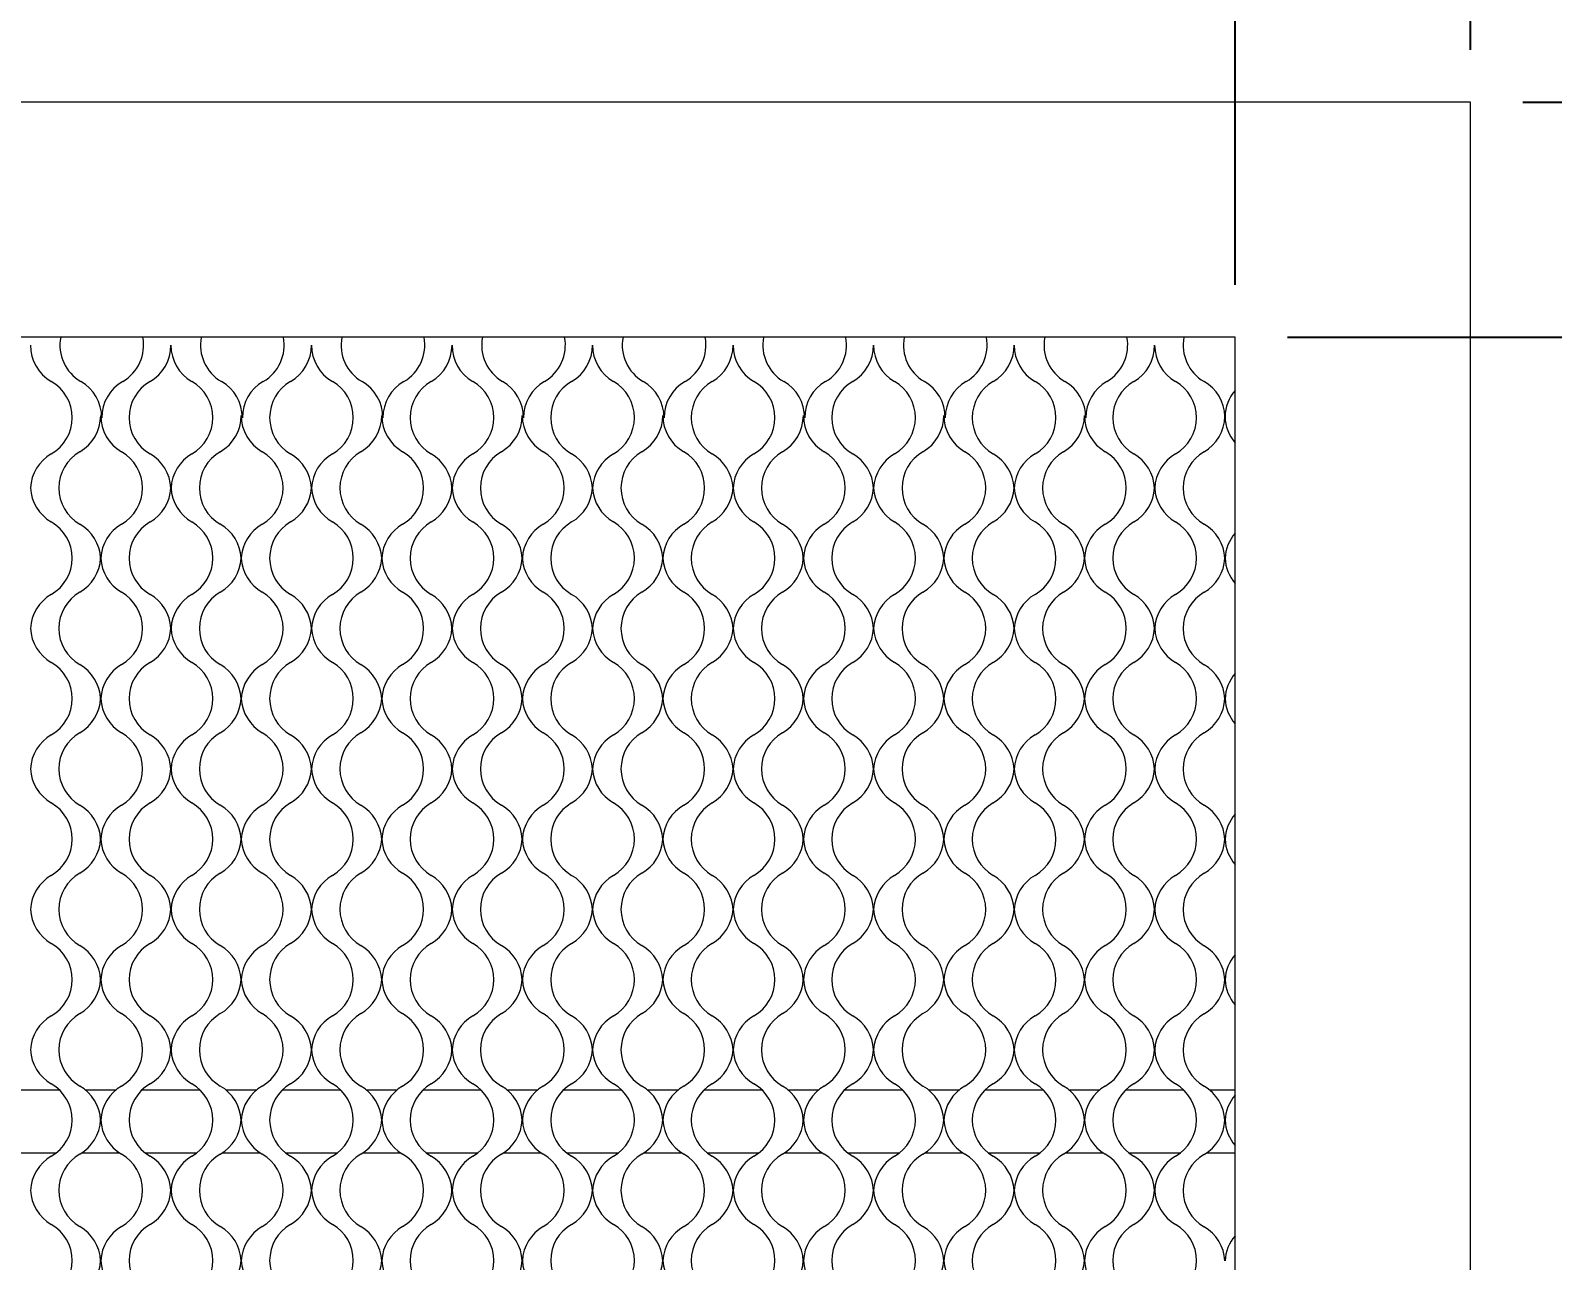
# Model space of a CAD drawing. Header units: millimetres. Extents: x 8 to 1476, y 6 to 1043.
# Drawn here: x 623.3 to 768.8, y 685.5 to 803.1 of the extents above; entities that cross this region are included whole.
import ezdxf

# ---------------------------------------------------------------- set-up
doc = ezdxf.new("R2010")
doc.units = ezdxf.units.MM
doc.header["$LTSCALE"] = 5
doc.layers.add('SLD-0', color=179, linetype='Continuous')
doc.styles.add('SLDTEXTSTYLE0', font='', dxfattribs={"width": 0.67})
doc.styles.add('SLDTEXTSTYLE15', font='')
doc.styles.get('SLDTEXTSTYLE0').set_extended_font_data('宋体')
doc.styles.get('SLDTEXTSTYLE15').set_extended_font_data('宋体')
doc.dimstyles.new('SLDDIMSTYLE0', dxfattribs={"dimtxt": 17.5, "dimasz": 17.5, "dimexe": 0, "dimexo": 0.0625, "dimgap": 4.375, "dimtad": 2, "dimrnd": 1e-09, "dimzin": 12, "dimdsep": 46, "dimtxsty": 'SLDTEXTSTYLE0', "dimsah": 1, "dimcen": 0.09, "dimadec": 0, "dimazin": 3, "dimtfac": 1, "dimtofl": 0, "dimtmove": 0, "dimatfit": 3, "dimfxl": 1, "dimfrac": 2, "dimtolj": 1, "dimtzin": 12, "dimarcsym": 0})

# ---------------------------------------------------------------- blocks, each defined once
blk = doc.blocks.new('_D')
at = {"layer": 'SLD-0', "color": 5}
for p, q in [((310.96, 801.27), (310.96, 905.83)), ((760.96, 801.27), (760.96, 905.83)), ((310.96, 900.83), (760.96, 900.83))]:
    blk.add_line(p, q, dxfattribs=at)
for points in [[(310.96, 900.83), (328.46, 898.14), (328.46, 903.52)], [(760.96, 900.83), (743.46, 903.52), (743.46, 898.14)]]:
    blk.add_solid(points, dxfattribs=at)
at = {"layer": 'SLD-0', "color": 5, "insert": (537.15, 921.2), "char_height": 17.5, "attachment_point": 1, "style": 'SLDTEXTSTYLE15'}
blk.add_mtext('450', dxfattribs=at)
blk = doc.blocks.new('_D_1')
at = {"layer": 'SLD-0', "color": 5}
for p, q in [((765.96, 796.27), (845.96, 796.27)), ((840.96, 796.27), (840.96, 346.27)), ((765.96, 346.27), (845.96, 346.27))]:
    blk.add_line(p, q, dxfattribs=at)
for points in [[(840.96, 796.27), (838.26, 778.77), (843.65, 778.77)], [(840.96, 346.27), (843.65, 363.77), (838.26, 363.77)]]:
    blk.add_solid(points, dxfattribs=at)
at = {"layer": 'SLD-0', "color": 5, "insert": (820.59, 557.91), "char_height": 17.5, "attachment_point": 1, "rotation": 90, "style": 'SLDTEXTSTYLE15'}
blk.add_mtext('450', dxfattribs=at)
blk = doc.blocks.new('_D_2')
at = {"layer": 'SLD-0', "color": 5}
for p, q in [((743.46, 773.77), (815.96, 773.77)), ((810.96, 368.77), (810.96, 773.77)), ((743.46, 368.77), (815.96, 368.77))]:
    blk.add_line(p, q, dxfattribs=at)
for points in [[(810.96, 773.77), (808.26, 756.27), (813.65, 756.27)], [(810.96, 368.77), (813.65, 386.27), (808.26, 386.27)]]:
    blk.add_solid(points, dxfattribs=at)
at = {"layer": 'SLD-0', "color": 5, "insert": (790.59, 557.91), "char_height": 17.5, "attachment_point": 1, "rotation": 90, "style": 'SLDTEXTSTYLE15'}
blk.add_mtext('405', dxfattribs=at)
blk = doc.blocks.new('_D_3')
at = {"layer": 'SLD-0', "color": 5}
for p, q in [((333.46, 778.77), (333.46, 881.27)), ((738.46, 778.77), (738.46, 881.27)), ((738.46, 876.27), (333.46, 876.27))]:
    blk.add_line(p, q, dxfattribs=at)
for points in [[(333.46, 876.27), (350.96, 873.58), (350.96, 878.96)], [(738.46, 876.27), (720.96, 878.96), (720.96, 873.58)]]:
    blk.add_solid(points, dxfattribs=at)
at = {"layer": 'SLD-0', "color": 5, "insert": (529.4, 896.63), "char_height": 17.5, "attachment_point": 1, "style": 'SLDTEXTSTYLE15'}
blk.add_mtext('405', dxfattribs=at)

msp = doc.modelspace()

# ---------------------------------------------------------------- linework, layer by layer
at = {"color": 7, "linetype": 'Continuous', "lineweight": 15}
for p, q in [((760.956, 796.269), (310.956, 796.269)), ((760.956, 346.269), (760.956, 796.269)), ((738.456, 773.769), (333.456, 773.769)), ((738.456, 368.769), (738.456, 773.769)), ((626.073, 701.769), (620.495, 701.769)), ((631.432, 701.769), (628.571, 701.769)), ((639.508, 701.769), (633.93, 701.769)), ((644.867, 701.769), (642.006, 701.769)), ((652.943, 701.769), (647.365, 701.769)), ((658.302, 701.769), (655.441, 701.769)), ((666.378, 701.769), (660.8, 701.769)), ((671.737, 701.769), (668.876, 701.769)), ((679.813, 701.769), (674.235, 701.769)), ((685.172, 701.769), (682.311, 701.769)), ((693.248, 701.769), (687.67, 701.769)), ((698.607, 701.769), (695.746, 701.769)), ((706.683, 701.769), (701.105, 701.769)), ((712.043, 701.769), (709.181, 701.769)), ((720.118, 701.769), (714.54, 701.769)), ((725.478, 701.769), (722.616, 701.769)), ((733.553, 701.769), (727.975, 701.769)), ((738.456, 701.769), (736.035, 701.769)), ((620.797, 695.769), (625.771, 695.769)), ((628.224, 695.769), (631.78, 695.769)), ((634.232, 695.769), (639.206, 695.769)), ((641.659, 695.769), (645.215, 695.769)), ((647.667, 695.769), (652.641, 695.769)), ((655.094, 695.769), (658.65, 695.769)), ((661.102, 695.769), (666.076, 695.769)), ((668.529, 695.769), (672.085, 695.769)), ((674.537, 695.769), (679.511, 695.769)), ((681.964, 695.769), (685.52, 695.769)), ((687.972, 695.769), (692.946, 695.769)), ((695.399, 695.769), (698.955, 695.769)), ((701.407, 695.769), (706.381, 695.769)), ((708.834, 695.769), (712.39, 695.769)), ((714.842, 695.769), (719.816, 695.769)), ((722.269, 695.769), (725.825, 695.769)), ((728.277, 695.769), (733.252, 695.769)), ((735.746, 695.769), (738.456, 695.769))]:
    msp.add_line(p, q, dxfattribs=at)
for centre, start, end in [((627.284, 773.005), 180, 240), ((630.106, 773.005), 168.99062, 240), ((630.106, 773.005), 300, 11.00938), ((632.719, 773.005), 300, 0), ((640.719, 773.005), 180, 240), ((643.546, 773.005), 168.99062, 240), ((643.546, 773.005), 300, 11.00938), ((646.154, 773.005), 300, 0), ((654.154, 773.005), 180, 240), ((656.986, 773.005), 168.99062, 240), ((656.986, 773.005), 300, 11.00938), ((659.589, 773.005), 300, 0), ((667.589, 773.005), 180, 240), ((670.426, 773.005), 168.99062, 240), ((670.426, 773.005), 300, 11.00938), ((673.024, 773.005), 300, 0), ((681.024, 773.005), 180, 240), ((683.866, 773.005), 168.99062, 240), ((683.866, 773.005), 300, 11.00938), ((686.459, 773.005), 300, 0), ((694.459, 773.005), 180, 240), ((697.306, 773.005), 168.99062, 240), ((697.306, 773.005), 300, 11.00938), ((699.894, 773.005), 300, 0), ((707.894, 773.005), 180, 240), ((710.746, 773.005), 168.99062, 240), ((710.746, 773.005), 300, 11.00938), ((713.329, 773.005), 300, 0), ((721.329, 773.005), 180, 240), ((724.186, 773.005), 168.99062, 240), ((724.186, 773.005), 300, 11.00938), ((726.764, 773.005), 300, 0), ((734.764, 773.005), 180, 240), ((737.487, 773.005), 168.99062, 240), ((623.284, 766.077), 300, 60), ((626.106, 766.077), 0, 60), ((634.106, 766.077), 120, 180), ((636.719, 766.077), 120, 240), ((636.719, 766.077), 300, 60), ((639.546, 766.077), 0, 60), ((647.546, 766.077), 120, 180), ((650.154, 766.077), 120, 240), ((650.154, 766.077), 300, 60), ((652.986, 766.077), 0, 60), ((660.986, 766.077), 120, 180), ((663.589, 766.077), 120, 240), ((663.589, 766.077), 300, 60), ((666.426, 766.077), 0, 60), ((674.426, 766.077), 120, 180), ((677.024, 766.077), 120, 240), ((677.024, 766.077), 300, 60), ((679.866, 766.077), 0, 60), ((687.866, 766.077), 120, 180), ((690.459, 766.077), 120, 240), ((690.459, 766.077), 300, 60), ((693.306, 766.077), 0, 60), ((701.306, 766.077), 120, 180), ((703.894, 766.077), 120, 240), ((703.894, 766.077), 300, 60), ((706.746, 766.077), 0, 60), ((714.746, 766.077), 120, 180), ((717.329, 766.077), 120, 240), ((717.329, 766.077), 300, 60), ((720.186, 766.077), 0, 60), ((728.186, 766.077), 120, 180), ((730.764, 766.077), 120, 240), ((730.764, 766.077), 300, 60), ((733.487, 766.077), 1.50912, 60), ((741.487, 766.077), 139.25316, 178.49088), ((626.002, 766.287), 300, 0), ((634.002, 766.287), 180, 240), ((639.437, 766.287), 300, 0), ((647.437, 766.287), 180, 240), ((652.872, 766.287), 300, 0), ((660.872, 766.287), 180, 240), ((666.307, 766.287), 300, 0), ((674.307, 766.287), 180, 240), ((679.742, 766.287), 300, 0), ((687.742, 766.287), 180, 240), ((693.177, 766.287), 300, 0), ((701.177, 766.287), 180, 240), ((706.612, 766.287), 300, 0), ((714.612, 766.287), 180, 240), ((720.047, 766.287), 300, 0), ((728.047, 766.287), 180, 240), ((733.487, 766.287), 300, 358.49088), ((741.487, 766.287), 181.50912, 220.74684), ((627.284, 759.148), 120, 176.98071), ((630.002, 759.359), 120, 240), ((630.002, 759.359), 300, 60), ((632.719, 759.148), 3.01929, 60), ((640.719, 759.148), 120, 176.98071), ((643.437, 759.359), 120, 240), ((643.437, 759.359), 300, 60), ((646.154, 759.148), 3.01929, 60), ((654.154, 759.148), 120, 176.98071), ((656.872, 759.359), 120, 240), ((656.872, 759.359), 300, 60), ((659.589, 759.148), 3.01929, 60), ((667.589, 759.148), 120, 176.98071), ((670.307, 759.359), 120, 240), ((670.307, 759.359), 300, 60), ((673.024, 759.148), 3.01929, 60), ((681.024, 759.148), 120, 176.98071), ((683.742, 759.359), 120, 240), ((683.742, 759.359), 300, 60), ((686.459, 759.148), 3.01929, 60), ((694.459, 759.148), 120, 176.98071), ((697.177, 759.359), 120, 240), ((697.177, 759.359), 300, 60), ((699.894, 759.148), 3.01929, 60), ((707.894, 759.148), 120, 176.98071), ((710.612, 759.359), 120, 240), ((710.612, 759.359), 300, 60), ((713.329, 759.148), 3.01929, 60), ((721.329, 759.148), 120, 176.98071), ((724.047, 759.359), 120, 240), ((724.047, 759.359), 300, 60), ((726.764, 759.148), 3.01929, 60), ((734.764, 759.148), 120, 176.98071), ((737.487, 759.359), 120, 240), ((627.284, 759.57), 183.01929, 240), ((632.719, 759.57), 300, 356.98071), ((640.719, 759.57), 183.01929, 240), ((646.154, 759.57), 300, 356.98071), ((654.154, 759.57), 183.01929, 240), ((659.589, 759.57), 300, 356.98071), ((667.589, 759.57), 183.01929, 240), ((673.024, 759.57), 300, 356.98071), ((681.024, 759.57), 183.01929, 240), ((686.459, 759.57), 300, 356.98071), ((694.459, 759.57), 183.01929, 240), ((699.894, 759.57), 300, 356.98071), ((707.894, 759.57), 183.01929, 240), ((713.329, 759.57), 300, 356.98071), ((721.329, 759.57), 183.01929, 240), ((726.764, 759.57), 300, 356.98071), ((734.764, 759.57), 183.01929, 240), ((623.284, 752.642), 300, 60), ((626.002, 752.431), 3.01929, 60), ((634.002, 752.431), 120, 176.98071), ((636.719, 752.642), 120, 240), ((636.719, 752.642), 300, 60), ((639.437, 752.431), 3.01929, 60), ((647.437, 752.431), 120, 176.98071), ((650.154, 752.642), 120, 240), ((650.154, 752.642), 300, 60), ((652.872, 752.431), 3.01929, 60), ((660.872, 752.431), 120, 176.98071), ((663.589, 752.642), 120, 240), ((663.589, 752.642), 300, 60), ((666.307, 752.431), 3.01929, 60), ((674.307, 752.431), 120, 176.98071), ((677.024, 752.642), 120, 240), ((677.024, 752.642), 300, 60), ((679.742, 752.431), 3.01929, 60), ((687.742, 752.431), 120, 176.98071), ((690.459, 752.642), 120, 240), ((690.459, 752.642), 300, 60), ((693.177, 752.431), 3.01929, 60), ((701.177, 752.431), 120, 176.98071), ((703.894, 752.642), 120, 240), ((703.894, 752.642), 300, 60), ((706.612, 752.431), 3.01929, 60), ((714.612, 752.431), 120, 176.98071), ((717.329, 752.642), 120, 240), ((717.329, 752.642), 300, 60), ((720.047, 752.431), 3.01929, 60), ((728.047, 752.431), 120, 176.98071), ((730.764, 752.642), 120, 240), ((730.764, 752.642), 300, 60), ((733.487, 752.431), 2.98364, 60), ((741.487, 752.431), 139.25316, 177.01636), ((626.002, 752.852), 300, 356.98071), ((634.002, 752.852), 183.01929, 240), ((639.437, 752.852), 300, 356.98071), ((647.437, 752.852), 183.01929, 240), ((652.872, 752.852), 300, 356.98071), ((660.872, 752.852), 183.01929, 240), ((666.307, 752.852), 300, 356.98071), ((674.307, 752.852), 183.01929, 240), ((679.742, 752.852), 300, 356.98071), ((687.742, 752.852), 183.01929, 240), ((693.177, 752.852), 300, 356.98071), ((701.177, 752.852), 183.01929, 240), ((706.612, 752.852), 300, 356.98071), ((714.612, 752.852), 183.01929, 240), ((720.047, 752.852), 300, 356.98071), ((728.047, 752.852), 183.01929, 240), ((733.487, 752.847), 300, 357.01636), ((741.487, 752.847), 182.98364, 220.74684), ((627.284, 745.713), 120, 176.98071), ((630.002, 745.924), 120, 240), ((630.002, 745.924), 300, 60), ((632.719, 745.713), 3.01929, 60), ((640.719, 745.713), 120, 176.98071), ((643.437, 745.924), 120, 240), ((643.437, 745.924), 300, 60), ((646.154, 745.713), 3.01929, 60), ((654.154, 745.713), 120, 176.98071), ((656.872, 745.924), 120, 240), ((656.872, 745.924), 300, 60), ((659.589, 745.713), 3.01929, 60), ((667.589, 745.713), 120, 176.98071), ((670.307, 745.924), 120, 240), ((670.307, 745.924), 300, 60), ((673.024, 745.713), 3.01929, 60), ((681.024, 745.713), 120, 176.98071), ((683.742, 745.924), 120, 240), ((683.742, 745.924), 300, 60), ((686.459, 745.713), 3.01929, 60), ((694.459, 745.713), 120, 176.98071), ((697.177, 745.924), 120, 240), ((697.177, 745.924), 300, 60), ((699.894, 745.713), 3.01929, 60), ((707.894, 745.713), 120, 176.98071), ((710.612, 745.924), 120, 240), ((710.612, 745.924), 300, 60), ((713.329, 745.713), 3.01929, 60), ((721.329, 745.713), 120, 176.98071), ((724.047, 745.924), 120, 240), ((724.047, 745.924), 300, 60), ((726.764, 745.713), 3.01929, 60), ((734.764, 745.713), 120, 176.98071), ((737.487, 745.919), 120, 240), ((627.284, 746.135), 183.01929, 240), ((632.719, 746.135), 300, 356.98071), ((640.719, 746.135), 183.01929, 240), ((646.154, 746.135), 300, 356.98071), ((654.154, 746.135), 183.01929, 240), ((659.589, 746.135), 300, 356.98071), ((667.589, 746.135), 183.01929, 240), ((673.024, 746.135), 300, 356.98071), ((681.024, 746.135), 183.01929, 240), ((686.459, 746.135), 300, 356.98071), ((694.459, 746.135), 183.01929, 240), ((699.894, 746.135), 300, 356.98071), ((707.894, 746.135), 183.01929, 240), ((713.329, 746.135), 300, 356.98071), ((721.329, 746.135), 183.01929, 240), ((726.764, 746.135), 300, 356.98071), ((734.764, 746.135), 183.01929, 240), ((623.284, 739.207), 300, 60), ((626.002, 738.996), 3.01929, 60), ((634.002, 738.996), 120, 176.98071), ((636.719, 739.207), 120, 240), ((636.719, 739.207), 300, 60), ((639.437, 738.996), 3.01929, 60), ((647.437, 738.996), 120, 176.98071), ((650.154, 739.207), 120, 240), ((650.154, 739.207), 300, 60), ((652.872, 738.996), 3.01929, 60), ((660.872, 738.996), 120, 176.98071), ((663.589, 739.207), 120, 240), ((663.589, 739.207), 300, 60), ((666.307, 738.996), 3.01929, 60), ((674.307, 738.996), 120, 176.98071), ((677.024, 739.207), 120, 240), ((677.024, 739.207), 300, 60), ((679.742, 738.996), 3.01929, 60), ((687.742, 738.996), 120, 176.98071), ((690.459, 739.207), 120, 240), ((690.459, 739.207), 300, 60), ((693.177, 738.996), 3.01929, 60), ((701.177, 738.996), 120, 176.98071), ((703.894, 739.207), 120, 240), ((703.894, 739.207), 300, 60), ((706.612, 738.996), 3.01929, 60), ((714.612, 738.996), 120, 176.98071), ((717.329, 739.207), 120, 240), ((717.329, 739.207), 300, 60), ((720.047, 738.996), 3.01929, 60), ((728.047, 738.996), 120, 176.98071), ((730.764, 739.207), 120, 240), ((730.764, 739.207), 300, 60), ((733.487, 738.991), 2.98364, 60), ((741.487, 738.991), 139.25316, 177.01636), ((626.002, 739.417), 300, 356.98071), ((634.002, 739.417), 183.01929, 240), ((639.437, 739.417), 300, 356.98071), ((647.437, 739.417), 183.01929, 240), ((652.872, 739.417), 300, 356.98071), ((660.872, 739.417), 183.01929, 240), ((666.307, 739.417), 300, 356.98071), ((674.307, 739.417), 183.01929, 240), ((679.742, 739.417), 300, 356.98071), ((687.742, 739.417), 183.01929, 240), ((693.177, 739.417), 300, 356.98071), ((701.177, 739.417), 183.01929, 240), ((706.612, 739.417), 300, 356.98071), ((714.612, 739.417), 183.01929, 240), ((720.047, 739.417), 300, 356.98071), ((728.047, 739.417), 183.01929, 240), ((733.487, 739.407), 300, 357.01636), ((741.487, 739.407), 182.98364, 220.74684), ((627.284, 732.278), 120, 176.98071), ((630.002, 732.489), 120, 240), ((630.002, 732.489), 300, 60), ((632.719, 732.278), 3.01929, 60), ((640.719, 732.278), 120, 176.98071), ((643.437, 732.489), 120, 240), ((643.437, 732.489), 300, 60), ((646.154, 732.278), 3.01929, 60), ((654.154, 732.278), 120, 176.98071), ((656.872, 732.489), 120, 240), ((656.872, 732.489), 300, 60), ((659.589, 732.278), 3.01929, 60), ((667.589, 732.278), 120, 176.98071), ((670.307, 732.489), 120, 240), ((670.307, 732.489), 300, 60), ((673.024, 732.278), 3.01929, 60), ((681.024, 732.278), 120, 176.98071), ((683.742, 732.489), 120, 240), ((683.742, 732.489), 300, 60), ((686.459, 732.278), 3.01929, 60), ((694.459, 732.278), 120, 176.98071), ((697.177, 732.489), 120, 240), ((697.177, 732.489), 300, 60), ((699.894, 732.278), 3.01929, 60), ((707.894, 732.278), 120, 176.98071), ((710.612, 732.489), 120, 240), ((710.612, 732.489), 300, 60), ((713.329, 732.278), 3.01929, 60), ((721.329, 732.278), 120, 176.98071), ((724.047, 732.489), 120, 240), ((724.047, 732.489), 300, 60), ((726.764, 732.278), 3.01929, 60), ((734.764, 732.278), 120, 176.98071), ((737.487, 732.479), 120, 240), ((627.284, 732.7), 183.01929, 240), ((632.719, 732.7), 300, 356.98071), ((640.719, 732.7), 183.01929, 240), ((646.154, 732.7), 300, 356.98071), ((654.154, 732.7), 183.01929, 240), ((659.589, 732.7), 300, 356.98071), ((667.589, 732.7), 183.01929, 240), ((673.024, 732.7), 300, 356.98071), ((681.024, 732.7), 183.01929, 240), ((686.459, 732.7), 300, 356.98071), ((694.459, 732.7), 183.01929, 240), ((699.894, 732.7), 300, 356.98071), ((707.894, 732.7), 183.01929, 240), ((713.329, 732.7), 300, 356.98071), ((721.329, 732.7), 183.01929, 240), ((726.764, 732.7), 300, 356.98071), ((734.764, 732.7), 183.01929, 240), ((623.284, 725.772), 300, 60), ((636.719, 725.772), 120, 240), ((636.719, 725.772), 300, 60), ((650.154, 725.772), 120, 240), ((650.154, 725.772), 300, 60), ((663.589, 725.772), 120, 240), ((663.589, 725.772), 300, 60), ((677.024, 725.772), 120, 240), ((677.024, 725.772), 300, 60), ((690.459, 725.772), 120, 240), ((690.459, 725.772), 300, 60), ((703.894, 725.772), 120, 240), ((703.894, 725.772), 300, 60), ((717.329, 725.772), 120, 240), ((717.329, 725.772), 300, 60), ((730.764, 725.772), 120, 240), ((730.764, 725.772), 300, 60), ((626.002, 725.561), 3.01929, 60), ((634.002, 725.561), 120, 176.98071), ((639.437, 725.561), 3.01929, 60), ((647.437, 725.561), 120, 176.98071), ((652.872, 725.561), 3.01929, 60), ((660.872, 725.561), 120, 176.98071), ((666.307, 725.561), 3.01929, 60), ((674.307, 725.561), 120, 176.98071), ((679.742, 725.561), 3.01929, 60), ((687.742, 725.561), 120, 176.98071), ((693.177, 725.561), 3.01929, 60), ((701.177, 725.561), 120, 176.98071), ((706.612, 725.561), 3.01929, 60), ((714.612, 725.561), 120, 176.98071), ((720.047, 725.561), 3.01929, 60), ((728.047, 725.561), 120, 176.98071), ((733.487, 725.551), 2.98364, 60), ((741.487, 725.551), 139.25316, 177.01636), ((626.002, 725.982), 300, 356.98071), ((634.002, 725.982), 183.01929, 240), ((639.437, 725.982), 300, 356.98071), ((647.437, 725.982), 183.01929, 240), ((652.872, 725.982), 300, 356.98071), ((660.872, 725.982), 183.01929, 240), ((666.307, 725.982), 300, 356.98071), ((674.307, 725.982), 183.01929, 240), ((679.742, 725.982), 300, 356.98071), ((687.742, 725.982), 183.01929, 240), ((693.177, 725.982), 300, 356.98071), ((701.177, 725.982), 183.01929, 240), ((706.612, 725.982), 300, 356.98071), ((714.612, 725.982), 183.01929, 240), ((720.047, 725.982), 300, 356.98071), ((728.047, 725.982), 183.01929, 240), ((733.487, 725.967), 300, 357.01636), ((741.487, 725.967), 182.98364, 220.74684), ((627.284, 718.843), 120, 176.98071), ((630.002, 719.054), 120, 240), ((630.002, 719.054), 300, 60), ((632.719, 718.843), 3.01929, 60), ((640.719, 718.843), 120, 176.98071), ((643.437, 719.054), 120, 240), ((643.437, 719.054), 300, 60), ((646.154, 718.843), 3.01929, 60), ((654.154, 718.843), 120, 176.98071), ((656.872, 719.054), 120, 240), ((656.872, 719.054), 300, 60), ((659.589, 718.843), 3.01929, 60), ((667.589, 718.843), 120, 176.98071), ((670.307, 719.054), 120, 240), ((670.307, 719.054), 300, 60), ((673.024, 718.843), 3.01929, 60), ((681.024, 718.843), 120, 176.98071), ((683.742, 719.054), 120, 240), ((683.742, 719.054), 300, 60), ((686.459, 718.843), 3.01929, 60), ((694.459, 718.843), 120, 176.98071), ((697.177, 719.054), 120, 240), ((697.177, 719.054), 300, 60), ((699.894, 718.843), 3.01929, 60), ((707.894, 718.843), 120, 176.98071), ((710.612, 719.054), 120, 240), ((710.612, 719.054), 300, 60), ((713.329, 718.843), 3.01929, 60), ((721.329, 718.843), 120, 176.98071), ((724.047, 719.054), 120, 240), ((724.047, 719.054), 300, 60), ((726.764, 718.843), 3.01929, 60), ((734.764, 718.843), 120, 176.98071), ((737.487, 719.039), 120, 240), ((627.284, 719.265), 183.01929, 240), ((632.719, 719.265), 300, 356.98071), ((640.719, 719.265), 183.01929, 240), ((646.154, 719.265), 300, 356.98071), ((654.154, 719.265), 183.01929, 240), ((659.589, 719.265), 300, 356.98071), ((667.589, 719.265), 183.01929, 240), ((673.024, 719.265), 300, 356.98071), ((681.024, 719.265), 183.01929, 240), ((686.459, 719.265), 300, 356.98071), ((694.459, 719.265), 183.01929, 240), ((699.894, 719.265), 300, 356.98071), ((707.894, 719.265), 183.01929, 240), ((713.329, 719.265), 300, 356.98071), ((721.329, 719.265), 183.01929, 240), ((726.764, 719.265), 300, 356.98071), ((734.764, 719.265), 183.01929, 240), ((623.284, 712.337), 300, 60), ((626.002, 712.126), 3.01929, 60), ((634.002, 712.126), 120, 176.98071), ((636.719, 712.337), 120, 240), ((636.719, 712.337), 300, 60), ((639.437, 712.126), 3.01929, 60), ((647.437, 712.126), 120, 176.98071), ((650.154, 712.337), 120, 240), ((650.154, 712.337), 300, 60), ((652.872, 712.126), 3.01929, 60), ((660.872, 712.126), 120, 176.98071), ((663.589, 712.337), 120, 240), ((663.589, 712.337), 300, 60), ((666.307, 712.126), 3.01929, 60), ((674.307, 712.126), 120, 176.98071), ((677.024, 712.337), 120, 240), ((677.024, 712.337), 300, 60), ((679.742, 712.126), 3.01929, 60), ((687.742, 712.126), 120, 176.98071), ((690.459, 712.337), 120, 240), ((690.459, 712.337), 300, 60), ((693.177, 712.126), 3.01929, 60), ((701.177, 712.126), 120, 176.98071), ((703.894, 712.337), 120, 240), ((703.894, 712.337), 300, 60), ((706.612, 712.126), 3.01929, 60), ((714.612, 712.126), 120, 176.98071), ((717.329, 712.337), 120, 240), ((717.329, 712.337), 300, 60), ((720.047, 712.126), 3.01929, 60), ((728.047, 712.126), 120, 176.98071), ((730.764, 712.337), 120, 240), ((730.764, 712.337), 300, 60), ((733.487, 712.111), 2.98364, 60), ((741.487, 712.111), 139.25316, 177.01636), ((626.002, 712.547), 300, 356.98071), ((634.002, 712.547), 183.01929, 240), ((639.437, 712.547), 300, 356.98071), ((647.437, 712.547), 183.01929, 240), ((652.872, 712.547), 300, 356.98071), ((660.872, 712.547), 183.01929, 240), ((666.307, 712.547), 300, 356.98071), ((674.307, 712.547), 183.01929, 240), ((679.742, 712.547), 300, 356.98071), ((687.742, 712.547), 183.01929, 240), ((693.177, 712.547), 300, 356.98071), ((701.177, 712.547), 183.01929, 240), ((706.612, 712.547), 300, 356.98071), ((714.612, 712.547), 183.01929, 240), ((720.047, 712.547), 300, 356.98071), ((728.047, 712.547), 183.01929, 240), ((733.487, 712.527), 300, 357.01636), ((741.487, 712.527), 182.98364, 220.74684), ((627.284, 705.408), 120, 176.98071), ((630.002, 705.619), 120, 240), ((630.002, 705.619), 300, 60), ((632.719, 705.408), 3.01929, 60), ((640.719, 705.408), 120, 176.98071), ((643.437, 705.619), 120, 240), ((643.437, 705.619), 300, 60), ((646.154, 705.408), 3.01929, 60), ((654.154, 705.408), 120, 176.98071), ((656.872, 705.619), 120, 240), ((656.872, 705.619), 300, 60), ((659.589, 705.408), 3.01929, 60), ((667.589, 705.408), 120, 176.98071), ((670.307, 705.619), 120, 240), ((670.307, 705.619), 300, 60), ((673.024, 705.408), 3.01929, 60), ((681.024, 705.408), 120, 176.98071), ((683.742, 705.619), 120, 240), ((683.742, 705.619), 300, 60), ((686.459, 705.408), 3.01929, 60), ((694.459, 705.408), 120, 176.98071), ((697.177, 705.619), 120, 240), ((697.177, 705.619), 300, 60), ((699.894, 705.408), 3.01929, 60), ((707.894, 705.408), 120, 176.98071), ((710.612, 705.619), 120, 240), ((710.612, 705.619), 300, 60), ((713.329, 705.408), 3.01929, 60), ((721.329, 705.408), 120, 176.98071), ((724.047, 705.619), 120, 240), ((724.047, 705.619), 300, 60), ((726.764, 705.408), 3.01929, 60), ((734.764, 705.408), 120, 176.98071), ((737.487, 705.599), 120, 240), ((627.284, 705.83), 183.01929, 240), ((632.719, 705.83), 300, 356.98071), ((640.719, 705.83), 183.01929, 240), ((646.154, 705.83), 300, 356.98071), ((654.154, 705.83), 183.01929, 240), ((659.589, 705.83), 300, 356.98071), ((667.589, 705.83), 183.01929, 240), ((673.024, 705.83), 300, 356.98071), ((681.024, 705.83), 183.01929, 240), ((686.459, 705.83), 300, 356.98071), ((694.459, 705.83), 183.01929, 240), ((699.894, 705.83), 300, 356.98071), ((707.894, 705.83), 183.01929, 240), ((713.329, 705.83), 300, 356.98071), ((721.329, 705.83), 183.01929, 240), ((726.764, 705.83), 300, 356.98071), ((734.764, 705.83), 183.01929, 240), ((623.284, 698.902), 300, 60), ((626.002, 698.691), 3.01929, 60), ((634.002, 698.691), 120, 176.98071), ((636.719, 698.902), 120, 240), ((636.719, 698.902), 300, 60), ((639.437, 698.691), 3.01929, 60), ((647.437, 698.691), 120, 176.98071), ((650.154, 698.902), 120, 240), ((650.154, 698.902), 300, 60), ((652.872, 698.691), 3.01929, 60), ((660.872, 698.691), 120, 176.98071), ((663.589, 698.902), 120, 240), ((663.589, 698.902), 300, 60), ((666.307, 698.691), 3.01929, 60), ((674.307, 698.691), 120, 176.98071), ((677.024, 698.902), 120, 240), ((677.024, 698.902), 300, 60), ((679.742, 698.691), 3.01929, 60), ((687.742, 698.691), 120, 176.98071), ((690.459, 698.902), 120, 240), ((690.459, 698.902), 300, 60), ((693.177, 698.691), 3.01929, 60), ((701.177, 698.691), 120, 176.98071), ((703.894, 698.902), 120, 240), ((703.894, 698.902), 300, 60), ((706.612, 698.691), 3.01929, 60), ((714.612, 698.691), 120, 176.98071), ((717.329, 698.902), 120, 240), ((717.329, 698.902), 300, 60), ((720.047, 698.691), 3.01929, 60), ((728.047, 698.691), 120, 176.98071), ((730.764, 698.902), 120, 240), ((730.764, 698.902), 300, 60), ((733.487, 698.671), 2.98364, 60), ((741.487, 698.671), 139.25316, 177.01636), ((626.002, 699.112), 300, 356.98071), ((634.002, 699.112), 183.01929, 240), ((639.437, 699.112), 300, 356.98071), ((647.437, 699.112), 183.01929, 240), ((652.872, 699.112), 300, 356.98071), ((660.872, 699.112), 183.01929, 240), ((666.307, 699.112), 300, 356.98071), ((674.307, 699.112), 183.01929, 240), ((679.742, 699.112), 300, 356.98071), ((687.742, 699.112), 183.01929, 240), ((693.177, 699.112), 300, 356.98071), ((701.177, 699.112), 183.01929, 240), ((706.612, 699.112), 300, 356.98071), ((714.612, 699.112), 183.01929, 240), ((720.047, 699.112), 300, 356.98071), ((728.047, 699.112), 183.01929, 240), ((733.487, 699.087), 300, 357.01636), ((741.487, 699.087), 182.98364, 220.74684), ((630.002, 692.184), 120, 240), ((630.002, 692.184), 300, 60), ((643.437, 692.184), 120, 240), ((643.437, 692.184), 300, 60), ((656.872, 692.184), 120, 240), ((656.872, 692.184), 300, 60), ((670.307, 692.184), 120, 240), ((670.307, 692.184), 300, 60), ((683.742, 692.184), 120, 240), ((683.742, 692.184), 300, 60), ((697.177, 692.184), 120, 240), ((697.177, 692.184), 300, 60), ((710.612, 692.184), 120, 240), ((710.612, 692.184), 300, 60), ((724.047, 692.184), 120, 240), ((724.047, 692.184), 300, 60), ((737.487, 692.159), 120, 240), ((627.284, 691.973), 120, 176.98071), ((632.719, 691.973), 3.01929, 60), ((640.719, 691.973), 120, 176.98071), ((646.154, 691.973), 3.01929, 60), ((654.154, 691.973), 120, 176.98071), ((659.589, 691.973), 3.01929, 60), ((667.589, 691.973), 120, 176.98071), ((673.024, 691.973), 3.01929, 60), ((681.024, 691.973), 120, 176.98071), ((686.459, 691.973), 3.01929, 60), ((694.459, 691.973), 120, 176.98071), ((699.894, 691.973), 3.01929, 60), ((707.894, 691.973), 120, 176.98071), ((713.329, 691.973), 3.01929, 60), ((721.329, 691.973), 120, 176.98071), ((726.764, 691.973), 3.01929, 60), ((734.764, 691.973), 120, 176.98071), ((627.284, 692.395), 183.01929, 240), ((632.719, 692.395), 300, 356.98071), ((640.719, 692.395), 183.01929, 240), ((646.154, 692.395), 300, 356.98071), ((654.154, 692.395), 183.01929, 240), ((659.589, 692.395), 300, 356.98071), ((667.589, 692.395), 183.01929, 240), ((673.024, 692.395), 300, 356.98071), ((681.024, 692.395), 183.01929, 240), ((686.459, 692.395), 300, 356.98071), ((694.459, 692.395), 183.01929, 240), ((699.894, 692.395), 300, 356.98071), ((707.894, 692.395), 183.01929, 240), ((713.329, 692.395), 300, 356.98071), ((721.329, 692.395), 183.01929, 240), ((726.764, 692.395), 300, 356.98071), ((734.764, 692.395), 183.01929, 240), ((623.284, 685.467), 300, 60), ((626.002, 685.256), 3.01929, 60), ((634.002, 685.256), 120, 176.98071), ((636.719, 685.467), 120, 240), ((636.719, 685.467), 300, 60), ((639.437, 685.256), 3.01929, 60), ((647.437, 685.256), 120, 176.98071), ((650.154, 685.467), 120, 240), ((650.154, 685.467), 300, 60), ((652.872, 685.256), 3.01929, 60), ((660.872, 685.256), 120, 176.98071), ((663.589, 685.467), 120, 240), ((663.589, 685.467), 300, 60), ((666.307, 685.256), 3.01929, 60), ((674.307, 685.256), 120, 176.98071), ((677.024, 685.467), 120, 240), ((677.024, 685.467), 300, 60), ((679.742, 685.256), 3.01929, 60), ((687.742, 685.256), 120, 176.98071), ((690.459, 685.467), 120, 240), ((690.459, 685.467), 300, 60), ((693.177, 685.256), 3.01929, 60), ((701.177, 685.256), 120, 176.98071), ((703.894, 685.467), 120, 240), ((703.894, 685.467), 300, 60), ((706.612, 685.256), 3.01929, 60), ((714.612, 685.256), 120, 176.98071), ((717.329, 685.467), 120, 240), ((717.329, 685.467), 300, 60), ((720.047, 685.256), 3.01929, 60), ((728.047, 685.256), 120, 176.98071), ((730.764, 685.467), 120, 240), ((730.764, 685.467), 300, 60), ((733.487, 685.231), 2.98364, 60), ((741.487, 685.231), 139.25316, 177.01636), ((626.002, 685.677), 300, 356.98071), ((634.002, 685.677), 183.01929, 240), ((639.437, 685.677), 300, 356.98071), ((647.437, 685.677), 183.01929, 240), ((652.872, 685.677), 300, 356.98071), ((660.872, 685.677), 183.01929, 240), ((666.307, 685.677), 300, 356.98071), ((674.307, 685.677), 183.01929, 240), ((679.742, 685.677), 300, 356.98071), ((687.742, 685.677), 183.01929, 240), ((693.177, 685.677), 300, 356.98071), ((701.177, 685.677), 183.01929, 240), ((706.612, 685.677), 300, 356.98071), ((714.612, 685.677), 183.01929, 240), ((720.047, 685.677), 300, 356.98071), ((728.047, 685.677), 183.01929, 240)]:
    msp.add_arc(centre, 4, start, end, dxfattribs=at)

# ---------------------------------------------------------------- dimensions: what is measured, and where the dimension line sits
at = {"layer": 'SLD-0', "color": 5}
for base, p1, p2, picture, middle in [((760.956, 900.832), (310.956, 796.269), (760.956, 796.269), '_D', (547.354, 900.832)), ((333.456, 876.269), (738.456, 773.769), (333.456, 773.769), '_D_3', (539.607, 876.269))]:
    dim = msp.add_linear_dim(base=base, p1=p1, p2=p2, dimstyle='SLDDIMSTYLE0', dxfattribs=at)
    dim.commit()
    dim.dimension.update_dxf_attribs({"geometry": picture, "text_midpoint": middle, "dimtype": 160})
for base, p1, p2, picture, middle in [((840.956, 346.269), (760.956, 796.269), (760.956, 346.269), '_D_1', (840.956, 568.119)), ((810.956, 773.769), (738.456, 368.769), (738.456, 773.769), '_D_2', (810.956, 568.119))]:
    dim = msp.add_linear_dim(base=base, p1=p1, p2=p2, angle=90, dimstyle='SLDDIMSTYLE0', dxfattribs=at)
    dim.commit()
    dim.dimension.update_dxf_attribs({"geometry": picture, "text_midpoint": middle, "dimtype": 160})

doc.saveas('drawing.dxf')
